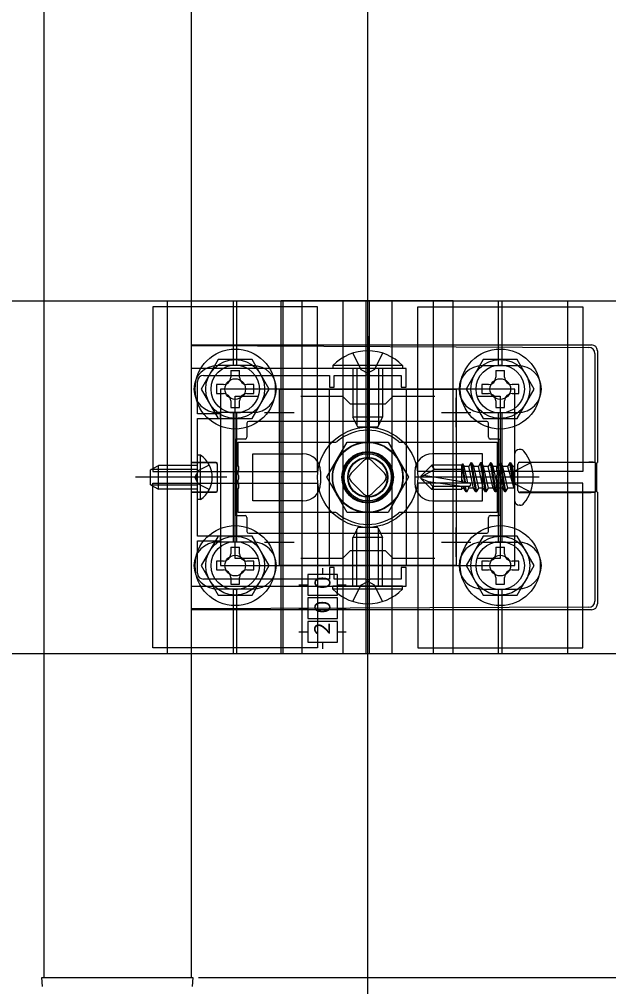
# Model space of a CAD drawing. Units: millimetres, scale not verified. Extents: x -875 to 875, y -1300 to 1292.
# Drawn here: x -257.1 to -157.1, y 136.2 to 300.6 of the extents above; entities that cross this region are included whole.
import ezdxf
from ezdxf.enums import TextEntityAlignment as Align

# ---------------------------------------------------------------- set-up
doc = ezdxf.new("R2010")
doc.units = ezdxf.units.MM
doc.header["$LTSCALE"] = 8
for name, color, linetype in [('0-2_YKK_11', 7, 'Continuous'), ('0-3_YKK_12', 2, 'Continuous'), ('0-4_YKK_13', 4, 'Continuous'), ('0-5_YKK_D', 6, 'Continuous'), ('0-7_YSS_K', 3, 'Continuous')]:
    doc.layers.add(name, color=color, linetype=linetype)
doc.styles.add('ＭＳ ゴシック', font='')
doc.styles.get('ＭＳ ゴシック').set_extended_font_data('MS Gothic')

msp = doc.modelspace()

# ---------------------------------------------------------------- linework, layer by layer
at = {"layer": '0-2_YKK_11'}
for p, q in [((-213, 231.253), (-213, 236.253)), ((-183, 231.253), (-183, 236.253)), ((-215.5, 233.753), (-210.5, 233.753)), ((-185.5, 233.753), (-180.5, 233.753)), ((-213, 209.253), (-213, 214.253)), ((-183, 209.253), (-183, 214.253)), ((-215.5, 211.753), (-210.5, 211.753)), ((-185.5, 211.753), (-180.5, 211.753))]:
    msp.add_line(p, q, dxfattribs=at)
for points in [[(-228, 241.253), (-228, 204.253), (-191.5, 204.253), (-191.5, 207.453), (-192.3, 207.453), (-192.3, 205.453), (-197.542, 205.453), (-197.725, 205.333), (-198.275, 205.333), (-198.458, 205.453), (-203.7, 205.453), (-203.7, 207.453), (-204.5, 207.453), (-204.5, 205.453), (-225.9, 205.453)], [(-225.9, 240.053), (-204.5, 240.053), (-204.5, 238.053), (-203.7, 238.053), (-203.7, 240.053), (-198.458, 240.053), (-198.275, 240.173), (-197.725, 240.173), (-197.542, 240.053), (-192.3, 240.053), (-192.3, 238.053), (-191.5, 238.053), (-191.5, 241.253), (-228, 241.253)], [(-226.9, 206.453), (-226.9, 211.953), (-223, 211.953), (-223, 212.753), (-226.9, 212.753), (-226.9, 222.295), (-227.02, 222.478), (-227.02, 223.028), (-226.9, 223.212), (-226.9, 232.753), (-223, 232.753), (-223, 233.553), (-226.9, 233.553), (-226.9, 239.053)], [(-216.633, 208.953), (-220.5, 208.953), (-220.5, 236.553), (-216.633, 236.553)], [(-209.367, 236.553), (-202.3, 236.553), (-201, 235.253), (-195, 235.253), (-193.7, 236.553), (-186.633, 236.553)], [(-179.367, 236.553), (-175.5, 236.553), (-175.5, 208.953), (-179.367, 208.953)], [(-186.633, 208.953), (-193.7, 208.953), (-195, 210.253), (-201, 210.253), (-202.3, 208.953), (-209.367, 208.953)]]:
    msp.add_lwpolyline(points, dxfattribs=at)
msp.add_lwpolyline([(-223, 207.753), (-173, 207.753), (-173, 237.753), (-223, 237.753)], close=True, dxfattribs=at)
for centre, start, end in [((-225.9, 239.053), 90.00001, 179.99999), ((-225.9, 206.453), 180.00001, 269.99999)]:
    msp.add_arc(centre, 1, start, end, dxfattribs=at)
at = {"layer": '0-3_YKK_12'}
for p, q in [((-253, 844.753), (-253, 137.753)), ((-228, 844.753), (-228, 137.753)), ((-253, 137.753), (-228, 137.753))]:
    msp.add_line(p, q, dxfattribs=at)
msp.add_circle((-198, 222.753), 6, dxfattribs=at)
at = {"layer": '0-4_YKK_13'}
for p, q in [((-232, 192.753), (-232, 252.753)), ((-220.8, 241.753), (-220.8, 252.753)), ((-220.2, 241.753), (-220.2, 252.753)), ((-212.359, 252.753), (-212.708, 252.753)), ((-183.47, 252.753), (-212.359, 252.753)), ((-209.15, 192.753), (-209.15, 252.753)), ((-202.15, 192.753), (-202.15, 252.753)), ((-198.3, 252.753), (-198.3, 225.829)), ((-197.7, 225.829), (-197.7, 252.753)), ((-193.85, 192.753), (-193.85, 252.753)), ((-186.85, 192.753), (-186.85, 252.753)), ((-183.47, 192.753), (-183.47, 252.753)), ((-175.8, 241.753), (-175.8, 252.753)), ((-175.2, 241.753), (-175.2, 252.753)), ((-164, 192.753), (-164, 252.753)), ((-198, 246.753), (-198, 228.753)), ((-228, 245.253), (-159.999, 245.253)), ((-228, 245.128), (-160.436, 244.819)), ((-159.442, 243.821), (-159.442, 225.289)), ((-159, 244.259), (-159, 225.253)), ((-217.5, 241.753), (-223.5, 241.753)), ((-192.1, 241.762), (-192.1, 241.253)), ((-178.5, 241.753), (-172.5, 241.753)), ((-221.25, 240.903), (-221.25, 239.753)), ((-221.25, 240.903), (-219.75, 240.903)), ((-219.75, 239.753), (-219.75, 240.903)), ((-192.1, 241.253), (-203.9, 241.253)), ((-200.5, 241.253), (-200.5, 232.953)), ((-199.846, 241.253), (-199.846, 231.563)), ((-196.154, 241.253), (-196.154, 231.563)), ((-176.25, 240.903), (-176.25, 239.753)), ((-176.25, 240.903), (-174.75, 240.903)), ((-174.75, 239.753), (-174.75, 240.903)), ((-223.65, 238.503), (-223.65, 237.003)), ((-222.5, 238.503), (-223.65, 238.503)), ((-217.35, 238.503), (-218.5, 238.503)), ((-217.35, 237.003), (-217.35, 238.503)), ((-178.65, 238.503), (-178.65, 237.003)), ((-177.5, 238.503), (-178.65, 238.503)), ((-172.35, 238.503), (-173.5, 238.503)), ((-172.35, 237.003), (-172.35, 238.503)), ((-223.65, 237.003), (-222.5, 237.003)), ((-218.5, 237.003), (-217.35, 237.003)), ((-178.65, 237.003), (-177.5, 237.003)), ((-173.5, 237.003), (-172.35, 237.003)), ((-221.25, 235.753), (-221.25, 234.603)), ((-176.25, 235.753), (-176.25, 234.603)), ((-217.5, 233.753), (-223.5, 233.753)), ((-220.8, 211.753), (-220.8, 233.753)), ((-220.2, 211.753), (-220.2, 233.753)), ((-178.5, 233.753), (-172.5, 233.753)), ((-175.8, 211.753), (-175.8, 233.753)), ((-175.2, 211.753), (-175.2, 233.753)), ((-218.5, 231.953), (-218.5, 229.553)), ((-177.8, 232.253), (-218.2, 232.253)), ((-199.7, 231.253), (-200.5, 232.953)), ((-196.3, 231.253), (-195.5, 232.953)), ((-177.5, 229.553), (-177.5, 231.953)), ((-196.3, 231.253), (-199.7, 231.253)), ((-220.5, 228.953), (-220.5, 216.553)), ((-218.8, 229.253), (-220.2, 229.253)), ((-175.8, 229.253), (-177.2, 229.253)), ((-175.5, 216.553), (-175.5, 228.953)), ((-172.138, 227.488), (-172.3, 227.488)), ((-228, 225.28), (-223.782, 225.28)), ((-223.8, 225.262), (-228, 225.258)), ((-226.9, 219.003), (-226.9, 226.503)), ((-200.828, 223.461), (-198.707, 225.582)), ((-197.293, 225.582), (-195.172, 223.461)), ((-180.473, 225.225), (-180.846, 224.578)), ((-180.355, 225.225), (-180.473, 225.225)), ((-179.649, 220.282), (-180.473, 225.225)), ((-180.355, 225.225), (-179.981, 224.578)), ((-180.355, 225.225), (-179.531, 220.282)), ((-178.825, 225.225), (-179.199, 224.578)), ((-178.707, 225.225), (-178.825, 225.225)), ((-178.001, 220.282), (-178.825, 225.225)), ((-178.707, 225.225), (-178.333, 224.578)), ((-178.707, 225.225), (-177.883, 220.282)), ((-177.177, 225.225), (-177.551, 224.578)), ((-177.059, 225.225), (-177.177, 225.225)), ((-176.353, 220.282), (-177.177, 225.225)), ((-177.059, 225.225), (-176.685, 224.578)), ((-177.059, 225.225), (-176.235, 220.282)), ((-175.411, 225.225), (-175.529, 225.225)), ((-175.411, 225.225), (-174.587, 220.282)), ((-175.411, 225.225), (-175.038, 224.578)), ((-173.175, 220.988), (-173.881, 225.225)), ((-173.763, 225.225), (-173.881, 225.225)), ((-173.763, 225.225), (-173.057, 220.988)), ((-173.763, 225.225), (-173.39, 224.578)), ((-173, 218.718), (-173, 226.788)), ((-172.218, 225.306), (-160.441, 225.306)), ((-159.337, 220.253), (-159.337, 225.254)), ((-159.105, 225.218), (-159, 225.253)), ((-234.9, 224.053), (-233.5, 224.753)), ((-234.9, 221.453), (-234.9, 224.053)), ((-226.9, 224.099), (-234.809, 224.099)), ((-226.9, 224.753), (-233.5, 224.753)), ((-223.5, 220.545), (-223.5, 224.962)), ((-223.483, 220.527), (-223.483, 224.98)), ((-206, 223.753), (-206, 221.753)), ((-190, 223.753), (-190, 221.753)), ((-189, 222.928), (-187.125, 224.803)), ((-186.662, 224.103), (-189, 222.753)), ((-182, 224.803), (-187.125, 224.803)), ((-181.976, 225.064), (-182, 224.803)), ((-182, 221.991), (-182, 224.803)), ((-182, 224.502), (-181.57, 221.922)), ((-181.976, 225.064), (-181.449, 221.902)), ((-181.976, 225.064), (-181.976, 225.064)), ((-181.976, 225.064), (-181.91, 225.064)), ((-181.91, 225.064), (-181.629, 224.578)), ((-181.009, 221.831), (-181.629, 224.578)), ((-180.846, 224.578), (-181.629, 224.578)), ((-180.022, 220.929), (-180.846, 224.578)), ((-179.199, 224.578), (-179.981, 224.578)), ((-179.157, 220.929), (-179.981, 224.578)), ((-178.375, 220.929), (-179.199, 224.578)), ((-177.551, 224.578), (-178.333, 224.578)), ((-177.509, 220.929), (-178.333, 224.578)), ((-176.727, 220.929), (-177.551, 224.578)), ((-175.903, 224.578), (-176.685, 224.578)), ((-175.861, 220.929), (-176.685, 224.578)), ((-175.079, 220.929), (-175.903, 224.578)), ((-174.255, 224.578), (-175.038, 224.578)), ((-174.214, 220.929), (-175.038, 224.578)), ((-174.255, 224.578), (-173.175, 220.988)), ((-173, 223.879), (-173.598, 222.753)), ((-173.057, 220.988), (-173.39, 224.578)), ((-173.2, 224.578), (-173.39, 224.578)), ((-173, 223.879), (-170.343, 225.203)), ((-172.517, 220.501), (-172.517, 225.006)), ((-172.5, 220.518), (-172.5, 224.988)), ((-159.105, 220.288), (-159.105, 225.218)), ((-221.9, 222.753), (-237.4, 222.753)), ((-198.707, 219.925), (-200.828, 222.046)), ((-195.172, 222.046), (-197.293, 219.925)), ((-168.9, 222.753), (-190.002, 222.753)), ((-189, 222.928), (-189, 222.578)), ((-189, 222.578), (-187.125, 220.703)), ((-187.674, 221.96), (-189, 222.578)), ((-180.747, 221.788), (-188.499, 223.043)), ((-182, 221.203), (-187.674, 221.96)), ((-182, 222.389), (-181.907, 221.976)), ((-173, 221.628), (-173.598, 222.753)), ((-234.9, 221.453), (-233.5, 220.753)), ((-226.9, 221.408), (-234.809, 221.408)), ((-186.918, 221.203), (-187.125, 220.703)), ((-182, 220.703), (-187.125, 220.703)), ((-182, 220.703), (-182, 221.203)), ((-182, 220.929), (-181.67, 220.929)), ((-181.67, 220.929), (-181.732, 221.203)), ((-181.297, 220.282), (-181.67, 220.929)), ((-181.297, 220.282), (-181.505, 221.203)), ((-181.179, 220.282), (-181.387, 221.203)), ((-181.179, 220.282), (-180.805, 220.929)), ((-180.805, 220.929), (-180.867, 221.203)), ((-180.022, 220.929), (-180.805, 220.929)), ((-179.649, 220.282), (-180.022, 220.929)), ((-179.531, 220.282), (-179.157, 220.929)), ((-178.375, 220.929), (-179.157, 220.929)), ((-178.001, 220.282), (-178.375, 220.929)), ((-177.883, 220.282), (-177.509, 220.929)), ((-176.727, 220.929), (-177.509, 220.929)), ((-176.353, 220.282), (-176.727, 220.929)), ((-176.235, 220.282), (-175.861, 220.929)), ((-175.079, 220.929), (-175.861, 220.929)), ((-174.705, 220.282), (-175.079, 220.929)), ((-174.587, 220.282), (-174.214, 220.929)), ((-173.2, 220.929), (-174.214, 220.929)), ((-173.057, 220.988), (-173.175, 220.988)), ((-173, 221.628), (-170.343, 220.303)), ((-223.8, 220.245), (-228, 220.249)), ((-228, 220.227), (-223.782, 220.227)), ((-226.391, 219.003), (-226.9, 219.003)), ((-198.3, 219.678), (-198.3, 192.753)), ((-197.7, 192.753), (-197.7, 219.678)), ((-181.179, 220.282), (-181.297, 220.282)), ((-179.531, 220.282), (-179.649, 220.282)), ((-177.883, 220.282), (-178.001, 220.282)), ((-176.235, 220.282), (-176.353, 220.282)), ((-174.587, 220.282), (-174.705, 220.282)), ((-172.218, 220.201), (-160.441, 220.201)), ((-159.337, 220.253), (-172.199, 220.219)), ((-159.442, 220.218), (-159.337, 220.253)), ((-159.442, 220.218), (-159.442, 201.686)), ((-159, 220.253), (-159.105, 220.288)), ((-159, 220.253), (-159, 201.247)), ((-172.138, 218.018), (-172.3, 218.018)), ((-220.2, 216.253), (-218.8, 216.253)), ((-218.5, 215.953), (-218.5, 213.553)), ((-198, 198.753), (-198, 216.753)), ((-177.5, 213.553), (-177.5, 215.953)), ((-177.2, 216.253), (-175.8, 216.253)), ((-199.7, 214.253), (-200.5, 212.553)), ((-199.846, 204.253), (-199.846, 213.944)), ((-196.3, 214.253), (-199.7, 214.253)), ((-196.3, 214.253), (-195.5, 212.553)), ((-196.154, 204.253), (-196.154, 213.944)), ((-218.2, 213.253), (-177.8, 213.253)), ((-200.5, 204.253), (-200.5, 212.553)), ((-217.5, 211.753), (-223.5, 211.753)), ((-221.25, 210.903), (-221.25, 209.753)), ((-221.25, 210.903), (-219.75, 210.903)), ((-219.75, 209.753), (-219.75, 210.903)), ((-178.5, 211.753), (-172.5, 211.753)), ((-176.25, 210.903), (-176.25, 209.753)), ((-176.25, 210.903), (-174.75, 210.903)), ((-174.75, 209.753), (-174.75, 210.903)), ((-223.65, 208.503), (-223.65, 207.003)), ((-222.5, 208.503), (-223.65, 208.503)), ((-217.35, 208.503), (-218.5, 208.503)), ((-217.35, 207.003), (-217.35, 208.503)), ((-205.65, 207.288), (-205.65, 206.253)), ((-178.65, 208.503), (-178.65, 207.003)), ((-177.5, 208.503), (-178.65, 208.503)), ((-172.35, 208.503), (-173.5, 208.503)), ((-172.35, 207.003), (-172.35, 208.503)), ((-223.65, 207.003), (-222.5, 207.003)), ((-221.25, 205.753), (-221.25, 204.603)), ((-218.5, 207.003), (-217.35, 207.003)), ((-178.65, 207.003), (-177.5, 207.003)), ((-176.25, 205.753), (-176.25, 204.603)), ((-173.5, 207.003), (-172.35, 207.003)), ((-209.71, 204.503), (-208.15, 204.503)), ((-192.1, 204.253), (-203.9, 204.253)), ((-203.15, 204.503), (-201.675, 204.503)), ((-192.1, 203.745), (-192.1, 204.253)), ((-217.5, 203.753), (-223.5, 203.753)), ((-220.8, 192.753), (-220.8, 203.753)), ((-220.2, 192.753), (-220.2, 203.753)), ((-178.5, 203.753), (-172.5, 203.753)), ((-175.8, 192.753), (-175.8, 203.753)), ((-175.2, 192.753), (-175.2, 203.753)), ((-160.436, 200.687), (-228, 200.379)), ((-159.999, 200.253), (-228, 200.253)), ((-209.71, 200.503), (-208.15, 200.503)), ((-203.15, 200.503), (-201.675, 200.503)), ((-209.71, 196.503), (-208.15, 196.503)), ((-203.15, 196.503), (-201.675, 196.503)), ((-205.65, 194.753), (-205.65, 193.582)), ((-253.3, 137.753), (-227.7, 137.753)), ((-253.205, 136.192), (-253.3, 137.753)), ((-227.7, 137.753), (-227.795, 136.192))]:
    msp.add_line(p, q, dxfattribs=at)
for points in [[(-296.7, 252.753), (-99.3, 252.753), (-99.3, 192.753), (-296.7, 192.753)], [(-234.5, 223.753), (-206.5, 223.753), (-206.5, 251.753), (-234.5, 251.753)], [(-189.5, 251.753), (-161.5, 251.753), (-161.5, 223.753), (-189.5, 223.753)], [(-223.387, 242.753), (-226.274, 237.753), (-223.387, 232.753), (-217.613, 232.753), (-214.726, 237.753), (-217.613, 242.753)], [(-178.387, 242.753), (-181.274, 237.753), (-178.387, 232.753), (-172.613, 232.753), (-169.726, 237.753), (-172.613, 242.753)], [(-213, 237.753), (-183, 237.753), (-183, 207.753), (-213, 207.753)], [(-191.5, 207.753), (-204.5, 207.753), (-204.5, 237.753), (-191.5, 237.753)], [(-201.464, 216.753), (-204.928, 222.753), (-201.464, 228.753), (-194.536, 228.753), (-191.072, 222.753), (-194.536, 216.753)], [(-234.5, 221.753), (-206.5, 221.753), (-206.5, 193.753), (-234.5, 193.753)], [(-189.5, 193.753), (-161.5, 193.753), (-161.5, 221.753), (-189.5, 221.753)], [(-223.387, 212.753), (-226.274, 207.753), (-223.387, 202.753), (-217.613, 202.753), (-214.726, 207.753), (-217.613, 212.753)], [(-178.387, 212.753), (-181.274, 207.753), (-178.387, 202.753), (-172.613, 202.753), (-169.726, 207.753), (-172.613, 212.753)], [(-203.15, 202.753), (-203.15, 206.253), (-208.15, 206.253), (-208.15, 202.753)], [(-203.15, 198.753), (-203.15, 202.253), (-208.15, 202.253), (-208.15, 198.753)], [(-203.15, 194.753), (-203.15, 198.253), (-208.15, 198.253), (-208.15, 194.753)]]:
    msp.add_lwpolyline(points, close=True, dxfattribs=at)
for points in [[(-212.359, 192.753), (-212.708, 192.753), (-212.708, 252.753)], [(-183.47, 192.753), (-212.359, 192.753), (-212.359, 252.753)], [(-200.5, 243.865), (-199.145, 241.086), (-198, 240.478)], [(-195.5, 243.865), (-196.855, 241.086), (-198, 240.478)], [(-192.1, 241.762), (-203.9, 241.762), (-203.9, 241.253)], [(-195.5, 241.253), (-195.5, 232.953), (-200.5, 232.953)], [(-221.25, 234.603), (-219.75, 234.603), (-219.75, 235.753)], [(-176.25, 234.603), (-174.75, 234.603), (-174.75, 235.753)], [(-220, 228.753), (-203.404, 228.753), (-203.208, 228.826)], [(-203.208, 216.681), (-203.404, 216.753), (-220, 216.753), (-220, 220.795), (-219.88, 220.978), (-219.88, 221.528), (-220, 221.712), (-220, 222.295), (-219.88, 222.478), (-219.88, 223.028), (-220, 223.212), (-220, 223.795), (-219.88, 223.978), (-219.88, 224.528), (-220, 224.712), (-220, 228.753)], [(-192.792, 228.826), (-192.596, 228.753), (-176, 228.753), (-176, 224.712), (-176.12, 224.528), (-176.12, 223.978), (-176, 223.795), (-176, 223.212), (-176.12, 223.028), (-176.12, 222.478), (-176, 222.295), (-176, 221.712), (-176.12, 221.528), (-176.12, 220.978), (-176, 220.795), (-176, 216.753), (-192.596, 216.753), (-192.792, 216.681)], [(-226.391, 219.003), (-226.391, 226.503), (-226.9, 226.503)], [(-209, 218.753), (-217.5, 218.753), (-217.5, 226.753), (-209, 226.753)], [(-187, 218.753), (-178.5, 218.753), (-178.5, 226.753), (-187, 226.753)], [(-174.705, 220.282), (-175.529, 225.225), (-175.903, 224.578)], [(-173.763, 225.225), (-173.881, 225.225), (-174.255, 224.578)], [(-159.442, 225.289), (-159.337, 225.254), (-172.199, 225.288)], [(-226.9, 220.753), (-233.5, 220.753), (-233.5, 224.753)], [(-224.891, 224.803), (-226.746, 223.898), (-227.355, 222.753)], [(-182, 224.103), (-186.662, 224.103), (-187.125, 224.803)], [(-224.891, 220.703), (-226.746, 221.608), (-227.355, 222.753)], [(-180.794, 221.203), (-186.918, 221.203), (-187.674, 221.96)], [(-195.5, 204.253), (-195.5, 212.553), (-200.5, 212.553)], [(-221.25, 204.603), (-219.75, 204.603), (-219.75, 205.753)], [(-176.25, 204.603), (-174.75, 204.603), (-174.75, 205.753)], [(-192.1, 203.745), (-203.9, 203.745), (-203.9, 204.253)], [(-200.5, 201.642), (-199.145, 204.42), (-198, 205.029)], [(-195.5, 201.642), (-196.855, 204.42), (-198, 205.029)]]:
    msp.add_lwpolyline(points, dxfattribs=at)
for centre, radius in [((-220.5, 237.753), 6.8), ((-175.5, 237.753), 6.8), ((-220.5, 237.753), 5), ((-220.5, 237.753), 4.1), ((-175.5, 237.753), 5), ((-175.5, 237.753), 4.1), ((-220.5, 237.753), 1.75), ((-175.5, 237.753), 1.75), ((-198, 222.753), 8.5), ((-198, 222.753), 8.5), ((-198, 222.753), 5.928), ((-198, 222.753), 4.375), ((-198, 222.753), 4.25), ((-198, 222.753), 4.25), ((-197.903, 222.753), 4.245), ((-198, 222.753), 4), ((-198, 222.753), 4), ((-198, 222.753), 4), ((-198, 222.753), 3.4), ((-198, 222.753), 3.324), ((-198, 222.753), 3.32), ((-220.5, 207.753), 6.8), ((-175.5, 207.753), 6.8), ((-220.5, 207.753), 5), ((-175.5, 207.753), 5), ((-220.5, 207.753), 4.1), ((-175.5, 207.753), 4.1), ((-220.5, 207.753), 1.75), ((-175.5, 207.753), 1.75)]:
    msp.add_circle(centre, radius, dxfattribs=at)
for centre, radius, start, end in [((-198, 236.021), 8.232, 44.2189, 135.7811), ((-160.444, 243.818), 1.002, 0.18156, 89.55613), ((-223.5, 237.753), 4, 90, 270), ((-217.5, 237.753), 4, 270, 90), ((-178.5, 237.753), 4, 90, 270), ((-172.5, 237.753), 4, 270, 90), ((-222.5, 239.753), 1.25, 270, 0), ((-218.5, 239.753), 1.25, 180, 270), ((-177.5, 239.753), 1.25, 270, 0), ((-173.5, 239.753), 1.25, 180, 270), ((-222.5, 235.753), 1.25, 0, 90), ((-218.5, 235.753), 1.25, 90, 180), ((-177.5, 235.753), 1.25, 0, 90), ((-173.5, 235.753), 1.25, 90, 180), ((-198, 222.753), 8, 49.3793, 130.6207), ((-198, 222.753), 4.25, 89.99999, 270.00001), ((-198.102, 222.752), 4.25, 273.27666, 87.50585), ((-172.3, 226.788), 0.7, 90, 180), ((-172.138, 226.627), 0.862, 39.12355, 90), ((-176.9, 222.753), 7, 0, 39.12355), ((-228.927, 222.753), 4.527, 304.06671, 55.93329), ((-209, 223.753), 3, 0.00001, 89.99999), ((-198, 224.875), 1, 45, 135), ((-187, 223.753), 3, 90.00001, 179.99999), ((-173.2, 224.778), 0.2, 270, 360), ((-200.121, 222.753), 1, 135, 225), ((-195.879, 222.753), 1, 315, 45), ((-176.9, 222.753), 7, 320.87645, 0), ((-209, 221.753), 3, 270.00001, 359.99999), ((-187, 221.753), 3, 180.00001, 269.99999), ((-180.794, 221.498), 0.294, 270, 0), ((-180.794, 221.498), 0.294, 0, 80.8071), ((-173.2, 220.729), 0.2, 0, 90), ((-198, 220.632), 1, 225, 315), ((-172.3, 218.718), 0.7, 180, 270), ((-172.138, 218.88), 0.862, 270, 320.87645), ((-198, 222.753), 8, 229.3793, 310.6207), ((-223.5, 207.753), 4, 90, 270), ((-217.5, 207.753), 4, 270, 90), ((-178.5, 207.753), 4, 90, 270), ((-172.5, 207.753), 4, 270, 90), ((-222.5, 209.753), 1.25, 270, 0), ((-218.5, 209.753), 1.25, 180, 270), ((-177.5, 209.753), 1.25, 270, 0), ((-173.5, 209.753), 1.25, 180, 270), ((-222.5, 205.753), 1.25, 0, 90), ((-218.5, 205.753), 1.25, 90, 180), ((-177.5, 205.753), 1.25, 0, 90), ((-173.5, 205.753), 1.25, 90, 180), ((-198, 209.486), 8.232, 224.2189, 315.7811), ((-160.444, 201.689), 1.002, 270.44387, 359.81844)]:
    msp.add_arc(centre, radius, start, end, dxfattribs=at)
for centre, major_axis, ratio, start_param, end_param in [((-160.006, 244.252), (-0.883, -0.487), 0.991424, 2.6412593, 4.2047718), ((-218.2, 231.953), (-0.212, 0.212), 0.999695, 5.4979394, 7.0684312), ((-177.8, 231.953), (0.212, 0.212), 0.999695, 5.4979394, 7.0684312), ((-220.2, 228.953), (-0.212, 0.212), 0.999695, 5.4979394, 7.0684312), ((-218.8, 229.553), (0.212, -0.212), 0.999695, 5.4979394, 7.0684312), ((-177.2, 229.553), (-0.212, -0.212), 0.999695, 5.4979394, 7.0684312), ((-175.8, 228.953), (0.212, 0.212), 0.999695, 5.4979394, 7.0684312), ((-223.8, 224.962), (-0.27, -0.133), 0.998319, 2.6850674, 4.2555592), ((-223.783, 224.98), (0.212, 0.212), 0.999695, 5.4979394, 7.0684312), ((-172.217, 225.006), (0.212, -0.212), 0.999695, 2.3563468, 3.9268385), ((-172.199, 224.987), (-0.275, 0.123), 0.996125, 5.1323772, 6.702869), ((-160.441, 225.288), (-1, 0), 0.017455, 3.1939525, 4.712389), ((-223.8, 220.545), (-0.27, 0.133), 0.998319, 2.0276261, 3.5981179), ((-223.783, 220.527), (0.212, -0.212), 0.999695, 5.4979394, 7.0684312), ((-172.217, 220.501), (0.212, 0.212), 0.999695, 2.3563468, 3.9268385), ((-172.199, 220.519), (-0.275, -0.123), 0.996125, 5.8635017, 7.4339934), ((-160.441, 220.218), (-1, 0), 0.017455, 1.5707963, 3.0892328), ((-220.2, 216.553), (-0.212, -0.212), 0.999695, 5.4979394, 7.0684312), ((-218.8, 215.953), (0.212, 0.212), 0.999695, 5.4979394, 7.0684312), ((-177.2, 215.953), (-0.212, 0.212), 0.999695, 5.4979394, 7.0684312), ((-175.8, 216.553), (0.212, -0.212), 0.999695, 5.4979394, 7.0684312), ((-218.2, 213.553), (-0.212, -0.212), 0.999695, 5.4979394, 7.0684312), ((-177.8, 213.553), (0.212, -0.212), 0.999695, 5.4979394, 7.0684312), ((-160.006, 201.255), (-0.883, 0.487), 0.991424, 2.0784135, 3.641926)]:
    msp.add_ellipse(centre, major_axis=major_axis, ratio=ratio, start_param=start_param, end_param=end_param, dxfattribs=at)
at = {"layer": '0-5_YKK_D'}
msp.add_line((-226.7, 137.753), (-67, 137.753), dxfattribs=at)
at = {"layer": '0-7_YSS_K'}
msp.add_line((-198, -30.247), (-198, 822.753), dxfattribs=at)

# ---------------------------------------------------------------- texts
at = {"layer": '0-4_YKK_13', "style": 'ＭＳ ゴシック', "width": 0.9}
for s, p in [('０', (-203.51, 203.173)), ('０', (-203.528, 199.036)), ('２', (-203.568, 195.348))]:
    msp.add_text(s, height=2.711, rotation=90, dxfattribs=at).set_placement(p, align=Align.BOTTOM_LEFT)

doc.saveas('drawing.dxf')
